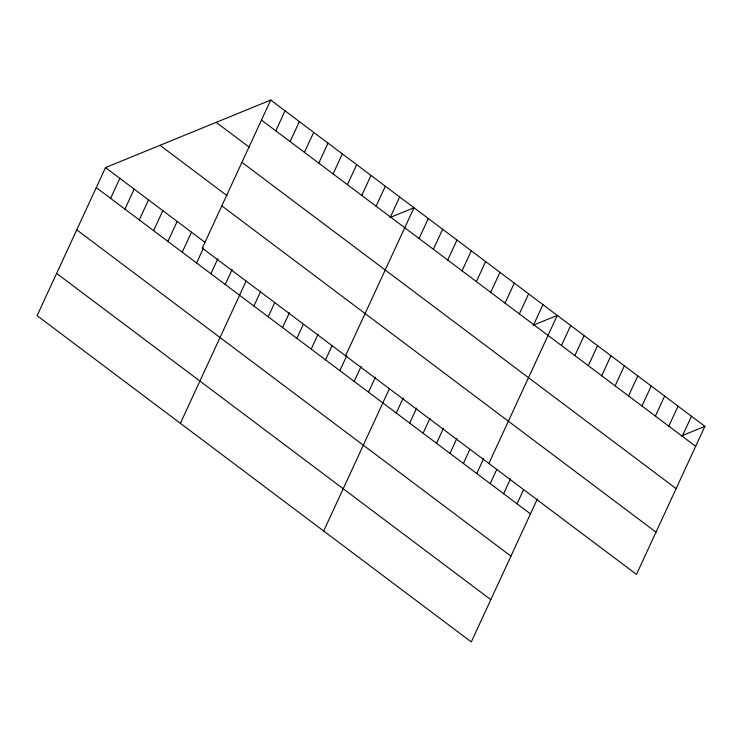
<?xml version="1.0" encoding="UTF-8"?>
<svg xmlns="http://www.w3.org/2000/svg" width="742" height="742" viewBox="0 0 742 742"><rect width="100%" height="100%" fill="white"/><g stroke="black" fill="none" stroke-linecap="round" stroke-linejoin="round"><path stroke-width="1.11" d="M270.709 100.068L202.288 248.134L636.478 574.419L704.9 426.344L270.709 100.068L105.522 167.581L37.1 315.656L471.291 641.932L537.403 498.865M110.604 198.355L119.842 178.349M124.934 209.123L134.172 189.117M139.255 219.892L148.502 199.886M153.585 230.66L162.832 210.654M167.915 241.428L177.162 221.422M182.244 252.197L191.492 232.19M196.574 262.965L203.503 247.958M275.792 130.842L285.03 110.827M210.904 273.724L217.833 258.726M290.122 141.601L299.36 121.595M225.225 284.492L232.163 269.494M304.443 152.37L313.69 132.364M180.38 423.33L246.029 281.255M318.772 163.138L328.02 143.132M253.885 306.029L260.822 291.022M333.102 173.906L342.35 153.9M268.214 316.797L274.688 302.792M347.432 184.675L356.679 164.668M282.544 327.565L289.473 312.558M361.762 195.443L371 175.437M296.874 338.333L303.339 324.328M376.092 206.211L385.33 186.205M311.204 349.102L318.132 334.095M390.413 216.979L399.66 196.973M325.525 359.87L331.999 345.865M345.568 355.808L413.99 207.741L389.763 217.638M339.855 370.638L346.792 355.631M419.072 238.516L428.32 218.51M354.184 381.397L361.122 366.4M433.402 249.275L442.649 229.269M368.514 392.166L375.443 377.168M447.732 260.043L456.979 240.037M323.67 531.003L389.309 388.929M396.265 413.025L403.194 398.018M462.062 270.811L471.3 250.805M409.686 423.107L416.614 408.1M476.383 281.58L485.63 261.574M423.107 433.189L430.035 418.182M490.712 292.348L499.96 272.342M436.528 443.28L443.456 428.273M505.042 303.116L514.289 283.11M449.949 453.362L456.877 438.355M519.372 313.885L528.619 293.878M463.37 463.444L469.834 449.439M533.702 324.653L542.949 304.647M476.781 473.535L483.719 458.528M488.857 463.481L557.27 315.415L533.044 325.311M490.202 483.617L496.676 469.612M561.453 345.503L570.691 325.497M503.623 493.699L510.561 478.701M574.874 355.585L584.112 335.579M517.044 503.79L523.518 489.785M588.295 365.676L597.533 345.67M601.716 375.758L610.954 355.752M615.137 385.84L624.374 365.834M628.548 395.931L637.795 375.925M641.969 406.013L651.216 386.007M655.39 416.095L664.637 396.089M668.811 426.186L678.058 406.18M682.232 436.268L691.479 416.262M681.685 435.842L704.9 426.344M261.462 120.074L695.653 446.359M216.191 122.347L249.331 147.241M241.929 162.331L676.129 488.616M160.031 145.302L227.191 195.777M221.812 205.877L656.011 532.153M105.522 167.581L204.922 242.282M96.275 187.587L530.465 513.872M76.751 229.853L510.941 556.129M56.624 273.39L490.824 599.675"/></g></svg>
